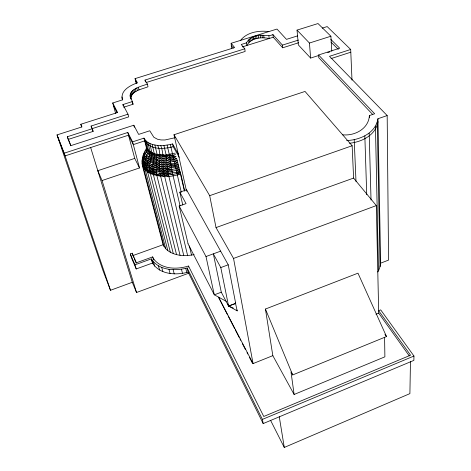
<?xml version="1.0" encoding="UTF-8"?>
<svg xmlns="http://www.w3.org/2000/svg" width="471" height="471" viewBox="0 0 471 471"><rect width="100%" height="100%" fill="white"/><g stroke="black" fill="none" stroke-linecap="round" stroke-linejoin="round"><path stroke-width="0.71" d="M297.701 35.837L286.474 39.364L276.989 29.061L231.161 43.285L234.611 47.577L135.053 78.628L137.485 82.867C130.491 85.086 119.469 90.944 122.619 99.84L112.734 102.972L117.603 112.51L80.806 124.267L81.966 126.917L57.038 134.906L64.174 153.193L127.788 132.469L132.587 141.865L143.967 138.127C147.093 144.079 154.635 145.439 160.764 145.604C164.756 155.548 161.841 166.334 164.667 176.495L183.778 255.635L187.629 255.588L194.14 254.664M147.817 142.366L150.143 151.65L150.125 153.028L147.288 162.265L146.923 165.698L147.199 170.443L167.835 250.649C172.433 254.016 178.162 255.376 183.778 255.635M410.471 361.328L409.9 393.621L284.278 447.45L270.713 420.627M231.508 48.648L231.161 43.285M153.558 258.791C161.471 269.436 176.878 269.671 188.5 266.021L263.76 416.476L410.565 355.199L378.655 310.695L380.698 309.877L413.962 356.041L413.868 360.392L263.183 423.576L188.141 272.15L187.128 267.964C175.053 271.243 158.698 270.572 151.356 258.885L134.977 264.82L130.314 253.916L132.263 253.215L136.39 262.789L152.686 256.895L153.882 259.968M146.122 141.059L148.453 150.331L148.412 151.691L146.775 155.318L145.198 160.599L144.744 163.949L144.956 168.63L165.715 248.747L167.835 250.649M143.967 138.127L146.31 147.382L146.257 148.73C143.096 153.899 141.023 160.234 142.578 166.281L163.125 244.814L165.715 248.747M144.797 139.587L147.14 148.848L147.076 150.178C144.002 155.495 141.971 161.906 143.531 168.035L164.049 246.627M157.732 145.445C162.265 155.359 157.661 166.075 160.64 176.248L180.057 255.317M147.399 84.109C141.536 86.234 126.546 89.343 130.938 99.175C130.502 90.726 142.483 89.143 148.024 86.758L147.399 84.109L145.003 80.058L244.779 48.813L245.15 51.457L146.328 82.472M122.672 98.527L122.566 99.605L121.865 96.949M149.866 143.478L152.186 154.164L149.807 163.69L149.548 167.193L149.908 171.992L170.378 252.285M152.233 144.373L154.565 155.083L152.722 164.838L153.034 173.246L173.299 253.622M154.871 145.033L157.137 154.347L155.978 165.692L156.525 174.182L176.543 254.64M377.695 271.967L378.513 270.878L380.05 266.698L380.639 263.165L377.948 118.745L387.18 115.56L388.563 260.098L380.639 263.165M346.574 140.558C359.726 140.14 375.705 133.158 377.948 118.745M378.001 121.606C376.046 135.006 361.763 142.071 349.494 143.243M330.83 39.399L339.703 48.195L318.561 54.989L374.669 113.758L369.382 115.578C368.74 128.824 354.551 136.201 342.505 134.783M268.882 35.873L269.188 38.504C261.405 36.879 251.061 37.662 246.816 45.493L246.457 42.861C248.488 38.94 252.48 36.632 256.683 35.761C262.082 33.941 267.781 37.197 272.945 34.607L282.429 45.122L282.706 47.783L298.691 42.731M240.54 40.376C247.022 32.057 259.003 30.35 268.894 31.575M184.314 190.631L177.708 162.418L170.149 160.034L163.149 156.366L157.22 155.766C152.592 157.956 147.464 159.322 142.33 158.686L144.909 162.295C151.438 162.43 157.691 159.746 163.149 156.366L169.542 155.907L175.542 154.535M263.183 423.576L262.4 419.402L413.962 356.041M294.116 394.48L290.996 371.919L292.685 374.94L386.508 336.553L357.978 273.174L265.432 309.041L272.827 355.658L294.116 394.48L384.889 356.83L384.589 337.354M218.591 297.189L253.068 363.588L272.874 355.64M375.976 314.251L378.708 313.15L409.258 355.876M235.359 302.618L237.201 310.878L228.57 306.026L220.793 267.569L213.334 253.84L221.293 292.197L228.57 306.026L235.665 303.312L228.229 264.808L186.581 189.842L179.834 192.186L182.766 204.967M221.293 292.197L214.287 294.846L205.992 256.53L179.18 206.045L186.057 203.637L179.834 192.186M253.068 363.588L233.545 258.444L376.329 205.591L378.719 313.592M220.793 267.569L228.229 264.808M90.65 147.553L132.298 282.294L136.525 292.509L188.912 273.145M57.038 134.906L103.125 270.966L110.479 290.289L132.298 282.294M205.992 256.53L220.646 251.155M130.314 253.916L131.562 258.049L136.219 268.959L152.516 263.042C159.799 274.705 176.101 275.435 188.141 272.15M179.18 206.045L188.076 243.807M132.263 253.215L132.963 255.553L163.39 244.62M353.603 178.079L352.143 145.745L305.025 91.445L173.999 134.747L209.689 195.677L216.024 227.593L353.603 178.079L376.329 205.591M209.689 195.677L352.143 145.745M227.946 304.649L228.57 306.026L235.783 303.53M139.504 167.947L134.73 158.397L97.803 170.702L102.06 180.54L139.504 167.947L132.587 141.865M143.131 155.43C144.956 159.351 148.977 161.635 152.922 162.972L156.26 161.853C163.207 163.172 170.443 162.524 177.19 160.505L176.66 158.544C170.449 155.459 163.92 154.688 157.137 154.347C152.898 153.446 148.283 151.521 146.31 147.382M144.891 140.788L133.317 144.603L128.518 135.189L65.092 155.901L57.945 137.579M331.042 58.587L350.807 52.193M175.141 137.709L164.932 139.981L161.047 139.952L157.626 139.292L153.858 137.285L149.749 130.779L138.645 134.412L133.805 125.221L70.927 145.616L67.324 136.743L92.316 128.701L93.128 131.391L68.207 139.428L67.324 136.743M331.79 51.274L330.889 36.232L318.007 23.55L297.03 30.109L298.367 44.939L310.636 58.074L318.826 55.443M327.692 52.593L329.741 51.934M91.91 128.713L128.695 116.879L127.988 114.188L122.919 104.574L132.392 101.565L133.069 104.232L123.632 107.241M351.996 80.117L350.689 49.473L329.506 56.308L387.18 115.56M91.504 127.37L91.097 126.028L127.988 114.188M297.03 30.109L309.435 43.038L330.889 36.232M282.429 45.122L298.449 40.07M242.253 46.923L273.239 37.238L282.706 47.783M322.258 28.125L327.168 26.582L350.689 49.473M253.722 39.011L255.8 38.363M246.457 42.861L241.223 44.492L244.779 48.813M142.271 164.844C149.996 177.308 167.894 176.195 180.287 172.722C172.415 171.609 164.255 175.012 156.272 172.633C150.714 171.385 144.679 168.789 142.095 163.36L144.744 163.949L149.807 163.69C158.739 167.594 169.018 166.964 178.197 164.285L174.629 163.26C167.511 164.844 159.952 165.133 152.922 162.972M142.118 160.275C149.666 172.368 167.064 171.214 179.115 167.853L171.108 165.904L163.09 162.56L159.693 160.346L156.507 159.863L150.944 158.079L146.775 155.318L144.444 152.098M143.054 161.983L142.042 161.836C149.678 174.105 167.317 172.957 179.533 169.548L175.901 168.742L170.337 144.532L172.569 143.926L178.65 154.506M176.666 172.068L179.928 171.173L176.295 170.443L175.901 168.742M176.66 158.544L166.575 160.428L159.693 160.346M174.629 163.26L177.708 162.418L177.19 160.505L169.843 157.985L162.984 154.93M173.799 146.528C164.355 149.136 150.673 150.32 144.662 140.864M175.277 153.11L166.11 154.835L163.92 145.504L160.764 145.604M148.453 150.331L145.292 150.414L147.535 153.511L149.342 154.93L154.523 153.676M156.089 171.002L152.798 171.703L147.511 171.897L145.268 170.078L142.578 166.281M144.909 162.295C154.205 170.013 167.694 169.189 178.668 166.098C172.056 164.485 165.25 162.683 159.869 158.285L154.029 157.108L149.342 154.93M163.92 145.504L170.337 144.532M156.272 172.633L150.22 173.452L147.511 171.897M147.535 153.511L152.174 152.769M150.22 173.452L153.352 174.712L156.525 174.182C163.778 178.55 172.898 176.019 180.629 174.193L177.025 173.622L176.295 170.443M149.572 168.853L155.942 167.529L163.79 171.821L172.775 174.441L180.081 205.904M146.134 151.915L150.143 151.65M145.309 153.64L143.726 153.77C145.492 157.561 149.389 159.769 153.205 161.058C159.634 163.09 164.709 168.589 171.768 169.531L172.775 174.441M145.198 160.599C150.461 160.57 155.512 158.65 160.099 156.195L157.137 154.347L148.665 156.808L142.666 157.067L145.198 160.599L149.807 163.69M159.869 158.285L166.434 158.368L176.107 156.555L169.289 154.482L167.128 145.145M147.14 148.848L146.257 148.73C148.265 152.91 152.934 154.853 157.22 155.766M146.993 168.918L143.531 168.035M160.64 176.248L153.352 174.712M145.268 170.078L149.69 170.455L155.983 169.301L159.828 171.585L168.518 174.912L187.629 255.588M172.103 171.244L163.396 168.312L156.084 163.802C151.933 165.109 147.341 166.499 143.037 165.097M168.848 176.384L160.046 173.222M171.768 169.531L171.438 167.753L163.154 164.532L156.507 159.863M143.219 166.593C147.346 168.2 151.909 166.858 155.978 165.692L159.557 168.088L167.911 171.709L168.518 174.912M160.317 174.776L164.667 176.495M171.438 167.753L170.461 162.042L163.09 158.468M228.57 306.026L233.233 308.058M159.975 154.765L163.149 156.366M226.245 301.328L214.364 294.817L188.006 243.831M330.995 42.084L338.284 49.349M372.714 114.488L318.755 57.697L318.561 54.989M231.561 45.911L233.28 48.06M384.931 334.31L386.508 336.553M135.701 81.259L136.743 83.079M179.268 157.29L173.187 146.681L172.569 143.926M216.024 227.593L233.545 258.444M218.491 297.242L227.558 314.852M228.229 316.153L234.605 328.546M235.276 329.847L239.309 337.678M239.98 338.979L240.652 340.286M242.33 343.547L245.35 349.411M247.028 352.673L247.699 353.98M249.383 357.242L252.403 363.112M113.464 105.628L117.032 112.64M187.128 267.964L262.4 419.402M236.778 309.965L237.201 310.878M91.097 126.028L92.316 128.701M92.216 129.378L93.128 131.391M132.963 255.553L133.788 257.472M134.341 258.75L136.26 263.218M130.261 96.514L132.392 101.565M132.004 101.707L133.069 104.232M265.432 309.041L292.685 374.94M68.207 139.428L70.785 145.78M64.174 153.193L110.479 290.289M179.233 169.448L181.188 175.442L184.714 191.185M80.806 124.267L81.642 126.94M102.06 180.54L136.525 292.509M134.977 264.82L136.219 268.959M151.697 259.592L152.857 263.748M151.356 258.885L152.516 263.042M152.686 256.895L153.016 258.067M153.505 262.006L154.665 266.162M112.734 102.972L115.601 113.423M158.456 265.891L159.592 270.054M161.73 267.44L162.854 271.608M127.788 132.469L134.73 158.397M122.919 104.574L123.272 105.91M122.083 98.516L122.431 99.84M168.959 269.312L170.049 273.486M133.805 125.221L134.329 127.258M173.134 269.689L174.211 273.869M130.114 95.554L130.791 98.209M131.073 92.51L131.75 95.16M130.526 93.535L131.203 96.184M130.202 94.553L130.879 97.209M132.816 90.52L133.481 93.176M131.845 91.498L132.516 94.153M133.976 89.596L134.641 92.245M135.301 88.731L135.966 91.38M135.053 78.628L136.231 83.391M136.773 87.947L137.432 90.597M181.465 269.212L182.501 273.398M138.362 87.259L139.016 89.908M185.786 268.358L186.804 272.544M145.003 80.058L145.474 82.036M188.5 266.021L188.783 267.204M189.377 245.891L191.538 255.176M177.025 173.622L181.27 192.245M173.999 134.747L186.439 190.761M186.581 189.842L186.893 191.267M169.289 154.482L170.461 162.042M279.274 416.77L284.278 447.45M167.911 171.709L166.11 154.835M248.594 39.929L248.953 42.555M250.619 38.21L250.972 40.836M249.5 39.04L249.854 41.666M251.926 37.45L252.273 40.076M253.392 36.779L253.734 39.405M254.988 36.214L255.329 38.834M256.683 35.761L257.013 38.381M258.438 35.431L258.767 38.051M260.216 35.225L260.54 37.851M263.707 35.231L264.019 37.857M261.982 35.16L262.306 37.786M272.945 34.607L273.239 37.238M309.435 43.038L310.636 58.074M354.204 139.646L355.994 181.482M364.842 135.936L366.726 194.717M369.382 115.578L369.435 117.715M369.187 133.181L371.03 200.057M375.44 126.216L378.513 270.878M377.247 122.154L380.05 266.698"/></g></svg>
